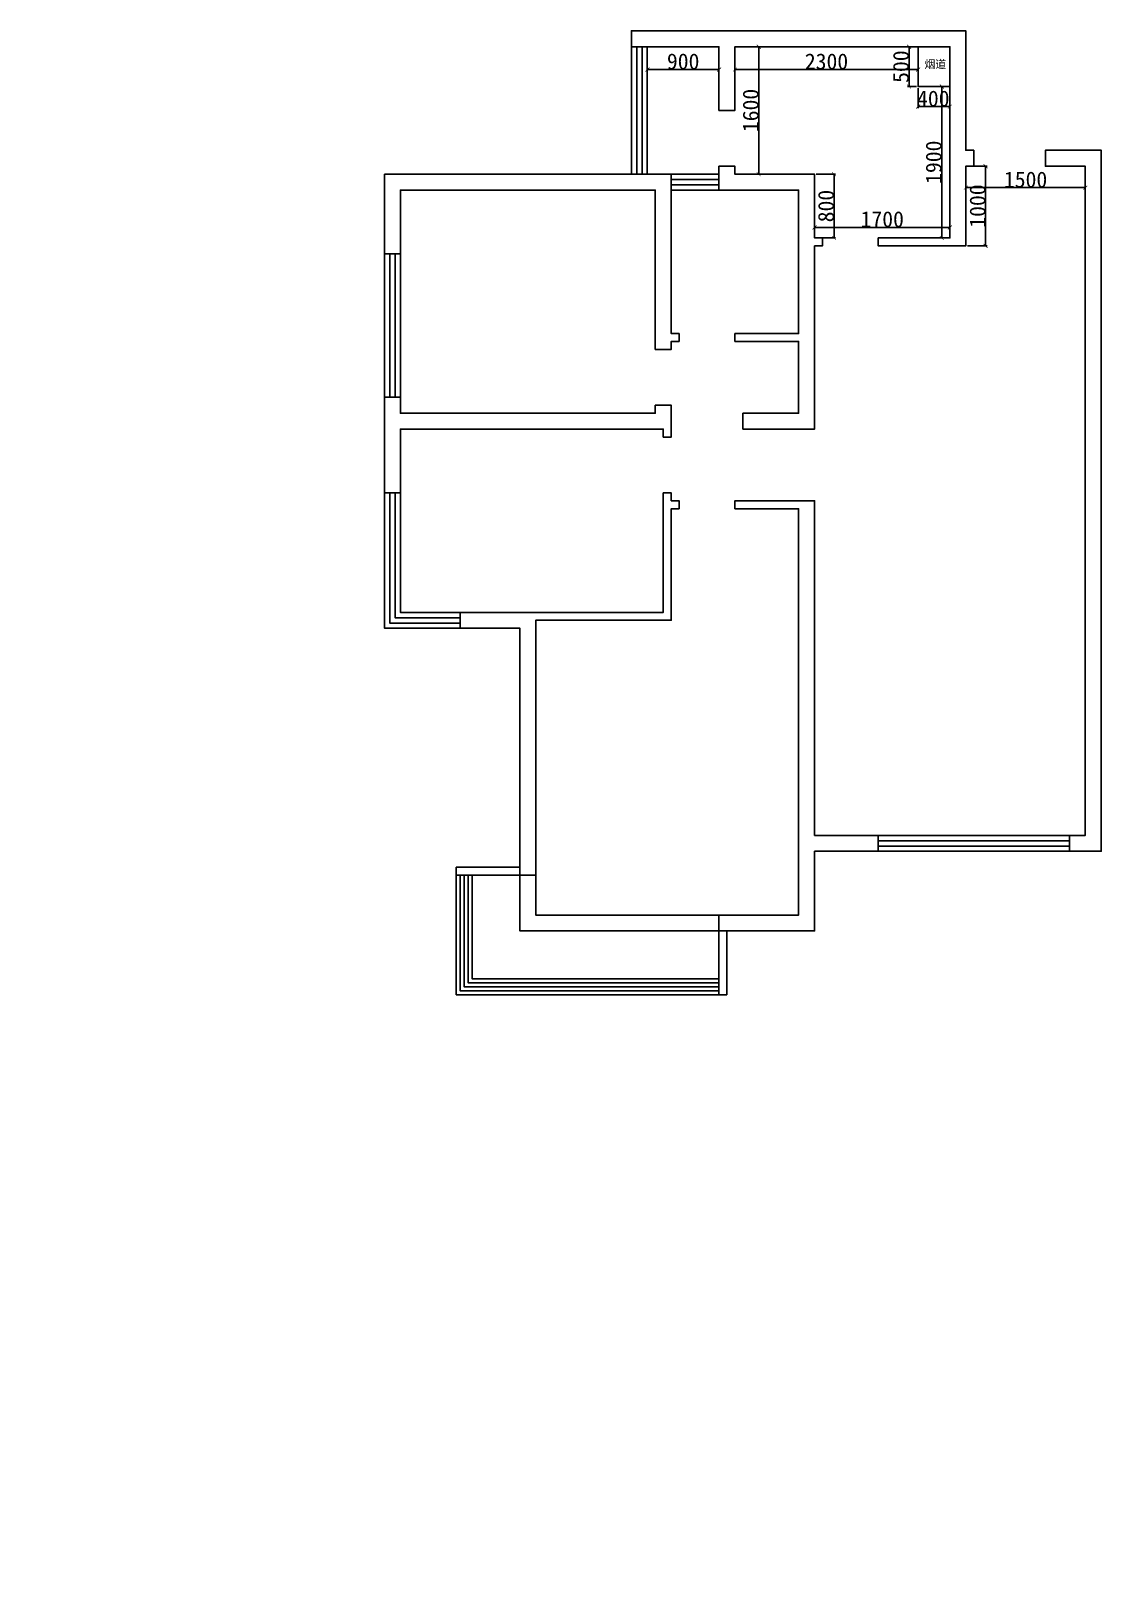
# Model space of a CAD drawing. Header units: millimetres. Extents: x -19544 to 18495, y -4339 to 34334.
# Drawn here: x 5053 to 18495, y 14997 to 34334 of the extents above; entities that cross this region are included whole.
import ezdxf

# ---------------------------------------------------------------- set-up
doc = ezdxf.new("R2010")
doc.units = ezdxf.units.MM
doc.layers.add('吊顶', color=4, linetype='Continuous')
doc.layers.add('布置', color=7, linetype='Continuous')
doc.styles.get("Standard").update_dxf_attribs({"font": '', "bigfont": 'gbcbig.shx'})
doc.styles.get('Standard').set_extended_font_data('SimSun')
doc.dimstyles.new('123', dxfattribs={"dimtxt": 200, "dimasz": 50, "dimexe": 20, "dimexo": 20, "dimtad": 1, "dimtoh": 1, "dimdec": 0, "dimtxsty": 'Standard', "dimblk": 'ARCHTICK', "dimcen": 2.5, "dimadec": 0, "dimazin": 0, "dimtfac": 1, "dimtdec": 0, "dimtmove": 0, "dimatfit": 3, "dimfxl": 1.25, "dimarcsym": 0})
doc.dimstyles.new('副本 1', dxfattribs={"dimtxt": 300, "dimasz": 10, "dimexe": 20, "dimexo": 20, "dimtad": 1, "dimtoh": 1, "dimtxsty": 'Standard', "dimblk": 'ARCHTICK', "dimcen": 2.5, "dimadec": 0, "dimazin": 0, "dimtfac": 1, "dimtmove": 0, "dimatfit": 3, "dimfxl": 300, "dimfxlon": 1, "dimarcsym": 0})

# ---------------------------------------------------------------- blocks, each defined once
blk = doc.blocks.new('_ArchTick')
at = {"color": 0, "linetype": 'ByBlock', "const_width": 0.15}
blk.add_lwpolyline([(-0.5, -0.5), (0.5, 0.5)], dxfattribs=at)
blk = doc.blocks.new('*D68')
at = {"color": 0, "lineweight": -2}
for p, q in [((12795, 34114), (12795, 33827)), ((13695, 34114), (13695, 33827)), ((12795, 33847), (13695, 33847))]:
    blk.add_line(p, q, dxfattribs=at)
at = {"layer": 'DEFPOINTS', "color": 0}
for p in [(12795, 34134), (13695, 34134), (13695, 33847), (-8289, 2751), (-6589, -2049), (-6589, -4293)]:
    blk.add_point(p, dxfattribs=at)
at = {"layer": '吊顶', "color": 0, "lineweight": -2}
for p, q in [((-8289, -3993), (-8289, -4313)), ((-6589, -3993), (-6589, -4313)), ((-8289, -4293), (-6589, -4293))]:
    blk.add_line(p, q, dxfattribs=at)
at = {"color": 0, "lineweight": -2, "xscale": 50, "yscale": 50, "zscale": 50, "rotation": 180}
blk.add_blockref('_ArchTick', (12795, 33847), dxfattribs=at)
at = {"color": 0, "lineweight": -2, "xscale": 50, "yscale": 50, "zscale": 50}
blk.add_blockref('_ArchTick', (13695, 33847), dxfattribs=at)
at = {"layer": '吊顶', "color": 0, "lineweight": -2, "xscale": 10, "yscale": 10, "zscale": 10, "rotation": 180}
blk.add_blockref('_ArchTick', (-8289, -4293), dxfattribs=at)
at = {"layer": '吊顶', "color": 0, "lineweight": -2, "xscale": 10, "yscale": 10, "zscale": 10}
blk.add_blockref('_ArchTick', (-6589, -4293), dxfattribs=at)
at = {"color": 0, "insert": (13245, 33948), "char_height": 200, "attachment_point": 5}
blk.add_mtext('900', dxfattribs=at)
at = {"layer": '吊顶', "color": 0, "insert": (-7439, -4142), "char_height": 300, "attachment_point": 5}
blk.add_mtext('1700', dxfattribs=at)
blk = doc.blocks.new('*D70')
at = {"color": 0, "lineweight": -2}
for p, q in [((13895, 34114), (13895, 33827)), ((16195, 34114), (16195, 33827)), ((13895, 33847), (16195, 33847))]:
    blk.add_line(p, q, dxfattribs=at)
at = {"layer": 'DEFPOINTS', "color": 0}
for p in [(13895, 34134), (16195, 34134), (16195, 33847), (511, -1549), (-3089, -2549), (511, -4293)]:
    blk.add_point(p, dxfattribs=at)
at = {"layer": '吊顶', "color": 0, "lineweight": -2}
for p, q in [((-3089, -3993), (-3089, -4313)), ((511, -3993), (511, -4313)), ((-3089, -4293), (511, -4293))]:
    blk.add_line(p, q, dxfattribs=at)
at = {"color": 0, "lineweight": -2, "xscale": 50, "yscale": 50, "zscale": 50, "rotation": 180}
blk.add_blockref('_ArchTick', (13895, 33847), dxfattribs=at)
at = {"color": 0, "lineweight": -2, "xscale": 50, "yscale": 50, "zscale": 50}
blk.add_blockref('_ArchTick', (16195, 33847), dxfattribs=at)
at = {"layer": '吊顶', "color": 0, "lineweight": -2, "xscale": 10, "yscale": 10, "zscale": 10, "rotation": 180}
blk.add_blockref('_ArchTick', (-3089, -4293), dxfattribs=at)
at = {"layer": '吊顶', "color": 0, "lineweight": -2, "xscale": 10, "yscale": 10, "zscale": 10}
blk.add_blockref('_ArchTick', (511, -4293), dxfattribs=at)
at = {"color": 0, "insert": (15045, 33948), "char_height": 200, "attachment_point": 5}
blk.add_mtext('2300', dxfattribs=at)
at = {"layer": '吊顶', "color": 0, "insert": (-1289, -4142), "char_height": 300, "attachment_point": 5}
blk.add_mtext('3600', dxfattribs=at)
blk = doc.blocks.new('*D71')
at = {"color": 0, "lineweight": -2}
for p, q in [((16195, 33614), (16195, 33362)), ((16595, 33614), (16595, 33362)), ((16195, 33382), (16595, 33382))]:
    blk.add_line(p, q, dxfattribs=at)
at = {"layer": 'DEFPOINTS', "color": 0}
for p in [(16195, 33634), (16595, 33634), (16595, 33382)]:
    blk.add_point(p, dxfattribs=at)
at = {"color": 0, "lineweight": -2, "xscale": 50, "yscale": 50, "zscale": 50, "rotation": 180}
blk.add_blockref('_ArchTick', (16195, 33382), dxfattribs=at)
at = {"color": 0, "lineweight": -2, "xscale": 50, "yscale": 50, "zscale": 50}
blk.add_blockref('_ArchTick', (16595, 33382), dxfattribs=at)
at = {"color": 0, "insert": (16386, 33482), "char_height": 200, "attachment_point": 5}
blk.add_mtext('400', dxfattribs=at)
blk = doc.blocks.new('*D72')
at = {"color": 0, "lineweight": -2}
for p, q in [((16175, 34134), (16061, 34134)), ((16081, 34134), (16081, 33634)), ((16175, 33634), (16061, 33634))]:
    blk.add_line(p, q, dxfattribs=at)
at = {"layer": 'DEFPOINTS', "color": 0}
for p in [(16195, 34134), (16081, 33634), (16195, 33634)]:
    blk.add_point(p, dxfattribs=at)
at = {"color": 0, "lineweight": -2, "xscale": 50, "yscale": 50, "zscale": 50}
for p, rotation in [((16081, 34134), 90), ((16081, 33634), 270)]:
    blk.add_blockref('_ArchTick', p, dxfattribs=dict(at, rotation=rotation))
at = {"color": 0, "insert": (15981, 33884), "char_height": 200, "attachment_point": 5, "rotation": 90}
blk.add_mtext('500', dxfattribs=at)
blk = doc.blocks.new('*D73')
at = {"color": 0, "lineweight": -2}
for p, q in [((13915, 34134), (14214, 34134)), ((14194, 34134), (14194, 32534)), ((13915, 32534), (14214, 32534))]:
    blk.add_line(p, q, dxfattribs=at)
at = {"layer": 'DEFPOINTS', "color": 0}
for p in [(13895, 34134), (13895, 32534), (14194, 32534)]:
    blk.add_point(p, dxfattribs=at)
at = {"color": 0, "lineweight": -2, "xscale": 50, "yscale": 50, "zscale": 50}
for p, rotation in [((14194, 34134), 90), ((14194, 32534), 270)]:
    blk.add_blockref('_ArchTick', p, dxfattribs=dict(at, rotation=rotation))
at = {"color": 0, "insert": (14094, 33334), "char_height": 200, "attachment_point": 5, "rotation": 90}
blk.add_mtext('1600', dxfattribs=at)
blk = doc.blocks.new('*D74')
at = {"color": 0, "lineweight": -2}
for p, q in [((14915, 32534), (15160, 32534)), ((15140, 32534), (15140, 31734)), ((14915, 31734), (15160, 31734))]:
    blk.add_line(p, q, dxfattribs=at)
at = {"layer": 'DEFPOINTS', "color": 0}
for p in [(14895, 32534), (14895, 31734), (15140, 31734)]:
    blk.add_point(p, dxfattribs=at)
at = {"color": 0, "lineweight": -2, "xscale": 50, "yscale": 50, "zscale": 50}
for p, rotation in [((15140, 32534), 90), ((15140, 31734), 270)]:
    blk.add_blockref('_ArchTick', p, dxfattribs=dict(at, rotation=rotation))
at = {"color": 0, "insert": (15040, 32134), "char_height": 200, "attachment_point": 5, "rotation": 90}
blk.add_mtext('800', dxfattribs=at)
blk = doc.blocks.new('*D75')
at = {"color": 0, "lineweight": -2}
for p, q in [((14895, 31754), (14895, 31886)), ((14895, 31866), (16595, 31866)), ((16595, 31754), (16595, 31886))]:
    blk.add_line(p, q, dxfattribs=at)
at = {"layer": 'DEFPOINTS', "color": 0}
for p in [(14895, 31734), (16595, 31866), (16595, 31734)]:
    blk.add_point(p, dxfattribs=at)
at = {"color": 0, "lineweight": -2, "xscale": 50, "yscale": 50, "zscale": 50, "rotation": 180}
blk.add_blockref('_ArchTick', (14895, 31866), dxfattribs=at)
at = {"color": 0, "lineweight": -2, "xscale": 50, "yscale": 50, "zscale": 50}
blk.add_blockref('_ArchTick', (16595, 31866), dxfattribs=at)
at = {"color": 0, "insert": (15745, 31967), "char_height": 200, "attachment_point": 5}
blk.add_mtext('1700', dxfattribs=at)
blk = doc.blocks.new('*D76')
at = {"color": 0, "lineweight": -2}
for p, q in [((16575, 33634), (16473, 33634)), ((16493, 33634), (16493, 31734)), ((16575, 31734), (16473, 31734))]:
    blk.add_line(p, q, dxfattribs=at)
at = {"layer": 'DEFPOINTS', "color": 0}
for p in [(16595, 33634), (16493, 31734), (16595, 31734)]:
    blk.add_point(p, dxfattribs=at)
at = {"color": 0, "lineweight": -2, "xscale": 50, "yscale": 50, "zscale": 50}
for p, rotation in [((16493, 33634), 90), ((16493, 31734), 270)]:
    blk.add_blockref('_ArchTick', p, dxfattribs=dict(at, rotation=rotation))
at = {"color": 0, "insert": (16392, 32684), "char_height": 200, "attachment_point": 5, "rotation": 90}
blk.add_mtext('1900', dxfattribs=at)
blk = doc.blocks.new('*D77')
at = {"color": 0, "lineweight": -2}
for p, q in [((16795, 32614), (16795, 32345)), ((18295, 32614), (18295, 32345)), ((16795, 32365), (18295, 32365))]:
    blk.add_line(p, q, dxfattribs=at)
at = {"layer": 'DEFPOINTS', "color": 0}
for p in [(16795, 32634), (18295, 32634), (18295, 32365)]:
    blk.add_point(p, dxfattribs=at)
at = {"color": 0, "lineweight": -2, "xscale": 50, "yscale": 50, "zscale": 50, "rotation": 180}
blk.add_blockref('_ArchTick', (16795, 32365), dxfattribs=at)
at = {"color": 0, "lineweight": -2, "xscale": 50, "yscale": 50, "zscale": 50}
blk.add_blockref('_ArchTick', (18295, 32365), dxfattribs=at)
at = {"color": 0, "insert": (17545, 32465), "char_height": 200, "attachment_point": 5}
blk.add_mtext('1500', dxfattribs=at)
blk = doc.blocks.new('*D78')
at = {"color": 0, "lineweight": -2}
for p, q in [((16815, 32634), (17063, 32634)), ((17043, 32634), (17043, 31634)), ((16815, 31634), (17063, 31634))]:
    blk.add_line(p, q, dxfattribs=at)
at = {"layer": 'DEFPOINTS', "color": 0}
for p in [(16795, 32634), (16795, 31634), (17043, 31634)]:
    blk.add_point(p, dxfattribs=at)
at = {"color": 0, "lineweight": -2, "xscale": 50, "yscale": 50, "zscale": 50}
for p, rotation in [((17043, 32634), 90), ((17043, 31634), 270)]:
    blk.add_blockref('_ArchTick', p, dxfattribs=dict(at, rotation=rotation))
at = {"color": 0, "insert": (16943, 32134), "char_height": 200, "attachment_point": 5, "rotation": 90}
blk.add_mtext('1000', dxfattribs=at)

msp = doc.modelspace()

# ---------------------------------------------------------------- linework, layer by layer
at = {"color": 4}
for p, q in [((12594.554, 34133.845), (12594.554, 32533.845)), ((12661.554, 34133.845), (12661.554, 32533.845)), ((12728.554, 34133.845), (12728.554, 32533.845)), ((12794.554, 34133.845), (12794.554, 32533.845)), ((13094.554, 32466.845), (13694.554, 32466.845)), ((13094.554, 32399.845), (13694.554, 32399.845)), ((9494.554, 31533.845), (9494.554, 29733.845)), ((9694.554, 31533.845), (9694.554, 29733.845)), ((10394.554, 23733.845), (10394.554, 22233.845)), ((10394.554, 22233.845), (10394.554, 22233.845)), ((10394.554, 22233.845), (13694.554, 22233.845))]:
    msp.add_line(p, q, dxfattribs=at)
for p, q in [((11194.554, 23833.845), (10394.554, 23833.845)), ((10394.554, 23833.845), (10394.554, 23733.845)), ((13794.554, 22233.845), (13794.554, 23033.845)), ((13694.554, 22233.845), (13794.554, 22233.845))]:
    msp.add_line(p, q)
for points in [[(12594.554, 34133.845), (12594.554, 34333.845), (16794.554, 34333.845), (16794.554, 32833.845), (16894.554, 32833.845), (16894.554, 32633.845), (16794.554, 32633.845), (16794.554, 31633.845), (15694.554, 31633.845), (15694.554, 31733.845), (16594.554, 31733.845), (16594.554, 32633.845), (16594.554, 34133.845), (13894.554, 34133.845), (13894.554, 33333.845), (13694.554, 33333.845), (13694.554, 34133.845), (12794.554, 34133.845)], [(18294.554, 24233.845), (18294.554, 32633.845), (17794.554, 32633.845), (17794.554, 32833.845), (18494.554, 32833.845), (18494.554, 24033.845), (18094.554, 24033.845), (18094.554, 24233.845), (18294.554, 24233.845), (18294.554, 24233.845), (18294.554, 24233.845), (18294.554, 24233.845)], [(9694.554, 31533.845), (9494.554, 31533.845), (9494.554, 32533.845), (12594.554, 32533.845), (12794.554, 32533.845), (13694.554, 32533.845), (13694.554, 32633.845), (13894.554, 32633.845), (13894.554, 32533.845), (14894.554, 32533.845), (14894.554, 31733.845), (14994.554, 31733.845), (14994.554, 31633.845), (14894.554, 31633.845), (14894.554, 29333.845), (13994.554, 29333.845), (13994.554, 29533.845), (14694.554, 29533.845), (14694.554, 30433.845), (13894.554, 30433.845), (13894.554, 30533.845), (14694.554, 30533.845), (14694.554, 32333.845), (13094.554, 32333.845), (13094.554, 30533.845), (13194.554, 30533.845), (13194.554, 30433.845), (13094.554, 30433.845), (13094.554, 30333.845), (12894.554, 30333.845), (12894.554, 32333.845), (9694.554, 32333.845), (9694.554, 32333.845), (9694.554, 32333.845), (9694.554, 32333.845), (9694.554, 32333.845)], [(9494.554, 28533.845), (9494.554, 29733.845), (9694.554, 29733.845), (9694.554, 29533.845), (9694.554, 29533.845), (9694.554, 29533.845), (9694.554, 29533.845), (9694.554, 29533.845), (12894.554, 29533.845), (12894.554, 29633.845), (13094.554, 29633.845), (13094.554, 29533.845), (13094.554, 29333.845), (13094.554, 29233.845), (12994.554, 29233.845), (12994.554, 29333.845), (9694.554, 29333.845), (9694.554, 29333.845), (9694.554, 29333.845), (9694.554, 29333.845), (9694.554, 29333.845), (9694.554, 28533.845)], [(10444.554, 26833.845), (11194.554, 26833.845), (11194.554, 23733.845), (11394.554, 23733.845), (11394.554, 26933.845), (13094.554, 26933.845), (13094.554, 28333.845), (13194.554, 28333.845), (13194.554, 28433.845), (13094.554, 28433.845), (13094.554, 28533.845), (12994.554, 28533.845), (12994.554, 27033.845), (10444.554, 27033.845), (10444.554, 27033.845), (10444.554, 27033.845), (10444.554, 27033.845), (10444.554, 27033.845)], [(14894.554, 24233.845), (14894.554, 24233.845), (15694.554, 24233.845), (15694.554, 24033.845), (14894.554, 24033.845), (14894.554, 23033.845), (13694.554, 23033.845), (13694.554, 23233.845), (14694.554, 23233.845), (14694.554, 28333.845), (13894.554, 28333.845), (13894.554, 28433.845), (14894.554, 28433.845), (14894.554, 24233.845), (14894.554, 24233.845), (14894.554, 24233.845)]]:
    msp.add_lwpolyline(points, close=True)
for points in [[(16594.554, 33633.845), (16194.554, 33633.845), (16194.554, 34133.845)], [(11194.554, 23733.845), (10394.554, 23733.845)], [(11194.554, 23733.845), (11194.554, 23033.845), (13694.554, 23033.845)], [(11394.554, 23733.845), (11394.554, 23233.845), (13694.554, 23233.845)], [(13694.554, 22233.845), (13694.554, 23033.845)]]:
    msp.add_lwpolyline(points)
for points in [[(9561.554, 31533.845), (9561.554, 29733.845)], [(9628.554, 31533.845), (9628.554, 29733.845)], [(9494.554, 28533.845), (9494.554, 26833.845), (10444.554, 26833.845)], [(9560.554, 28533.845), (9560.554, 26899.845), (10444.554, 26899.845)], [(9627.554, 28533.845), (9627.554, 26966.845), (10444.554, 26966.845)], [(9694.554, 28533.845), (9694.554, 27033.845), (10444.554, 27033.845)], [(15694.554, 24233.845), (18094.554, 24233.845)], [(15694.554, 24166.845), (18094.554, 24166.845)], [(15694.554, 24099.845), (18094.554, 24099.845)], [(15694.554, 24033.845), (18094.554, 24033.845)], [(10444.554, 23733.845), (10444.554, 22283.845), (13694.554, 22283.845)], [(10494.554, 23733.845), (10494.554, 22333.845), (13694.554, 22333.845)], [(10544.554, 23733.845), (10544.554, 22383.845), (13694.554, 22383.845)], [(10594.554, 23733.845), (10594.554, 22433.845), (13694.554, 22433.845)]]:
    msp.add_lwpolyline(points, dxfattribs=at)
at = {"layer": '布置'}
for p, q in [((13094.554, 32333.845), (13094.554, 32533.845)), ((13694.554, 32533.845), (13694.554, 32333.845))]:
    msp.add_line(p, q, dxfattribs=at)

# ---------------------------------------------------------------- texts
at = {"insert": (16275.013, 33964.373), "char_height": 100, "width": 349.45574, "attachment_point": 1}
msp.add_mtext('烟道', dxfattribs=at)

# ---------------------------------------------------------------- dimensions: what is measured, and where the dimension line sits
for base, p1, p2, picture, middle in [((13694.554, 33847.32), (12794.554, 34133.845), (13694.554, 34133.845), '*D68', (13244.554, 33947.945)), ((16194.554, 33847.32), (13894.554, 34133.845), (16194.554, 34133.845), '*D70', (15044.554, 33947.945)), ((18294.554, 32364.806), (16794.554, 32633.845), (18294.554, 32633.845), '*D77', (17544.554, 32465.431)), ((16594.554, 31866.271), (14894.554, 31733.845), (16594.554, 31733.845), '*D75', (15744.554, 31966.896))]:
    dim = msp.add_linear_dim(base=base, p1=p1, p2=p2, dimstyle='123')
    dim.commit()
    dim.dimension.update_dxf_attribs({"geometry": picture, "text_midpoint": middle})
for base, p1, p2, picture, middle in [((14194.275, 32533.845), (13894.554, 34133.845), (13894.554, 32533.845), '*D73', (14093.65, 33333.845)), ((16081.208, 33633.845), (16194.554, 34133.845), (16194.554, 33633.845), '*D72', (15980.583, 33883.845)), ((16492.655, 31733.845), (16594.554, 33633.845), (16594.554, 31733.845), '*D76', (16392.03, 32683.845)), ((15140.394, 31733.845), (14894.554, 32533.845), (14894.554, 31733.845), '*D74', (15039.769, 32133.845)), ((17043.437, 31633.845), (16794.554, 32633.845), (16794.554, 31633.845), '*D78', (16942.812, 32133.845))]:
    dim = msp.add_linear_dim(base=base, p1=p1, p2=p2, angle=90, dimstyle='123')
    dim.commit()
    dim.dimension.update_dxf_attribs({"geometry": picture, "text_midpoint": middle})
dim = msp.add_linear_dim(base=(16594.554, 33381.606), p1=(16194.554, 33633.845), p2=(16594.554, 33633.845), dimstyle='123')
dim.commit()
dim.dimension.update_dxf_attribs({"geometry": '*D71', "text_midpoint": (16385.603, 33381.606), "dimtype": 160})
at = {"layer": '吊顶'}
dim = msp.add_linear_dim(base=(-6588.746, -4292.731), p1=(-8288.746, 2751.157), p2=(-6588.746, -2048.843), dimstyle='副本 1', dxfattribs=at)
dim.commit()
dim.dimension.update_dxf_attribs({"geometry": '*D68', "text_midpoint": (-7438.746, -4142.106)})
dim = msp.add_linear_dim(base=(511.254, -4292.731), p1=(-3088.746, -2548.843), p2=(511.254, -1548.843), dimstyle='副本 1', override={"dimtmove": 1}, dxfattribs=at)
dim.commit()
dim.dimension.update_dxf_attribs({"geometry": '*D70', "text_midpoint": (-1288.746, -4142.106)})

doc.saveas('drawing.dxf')
